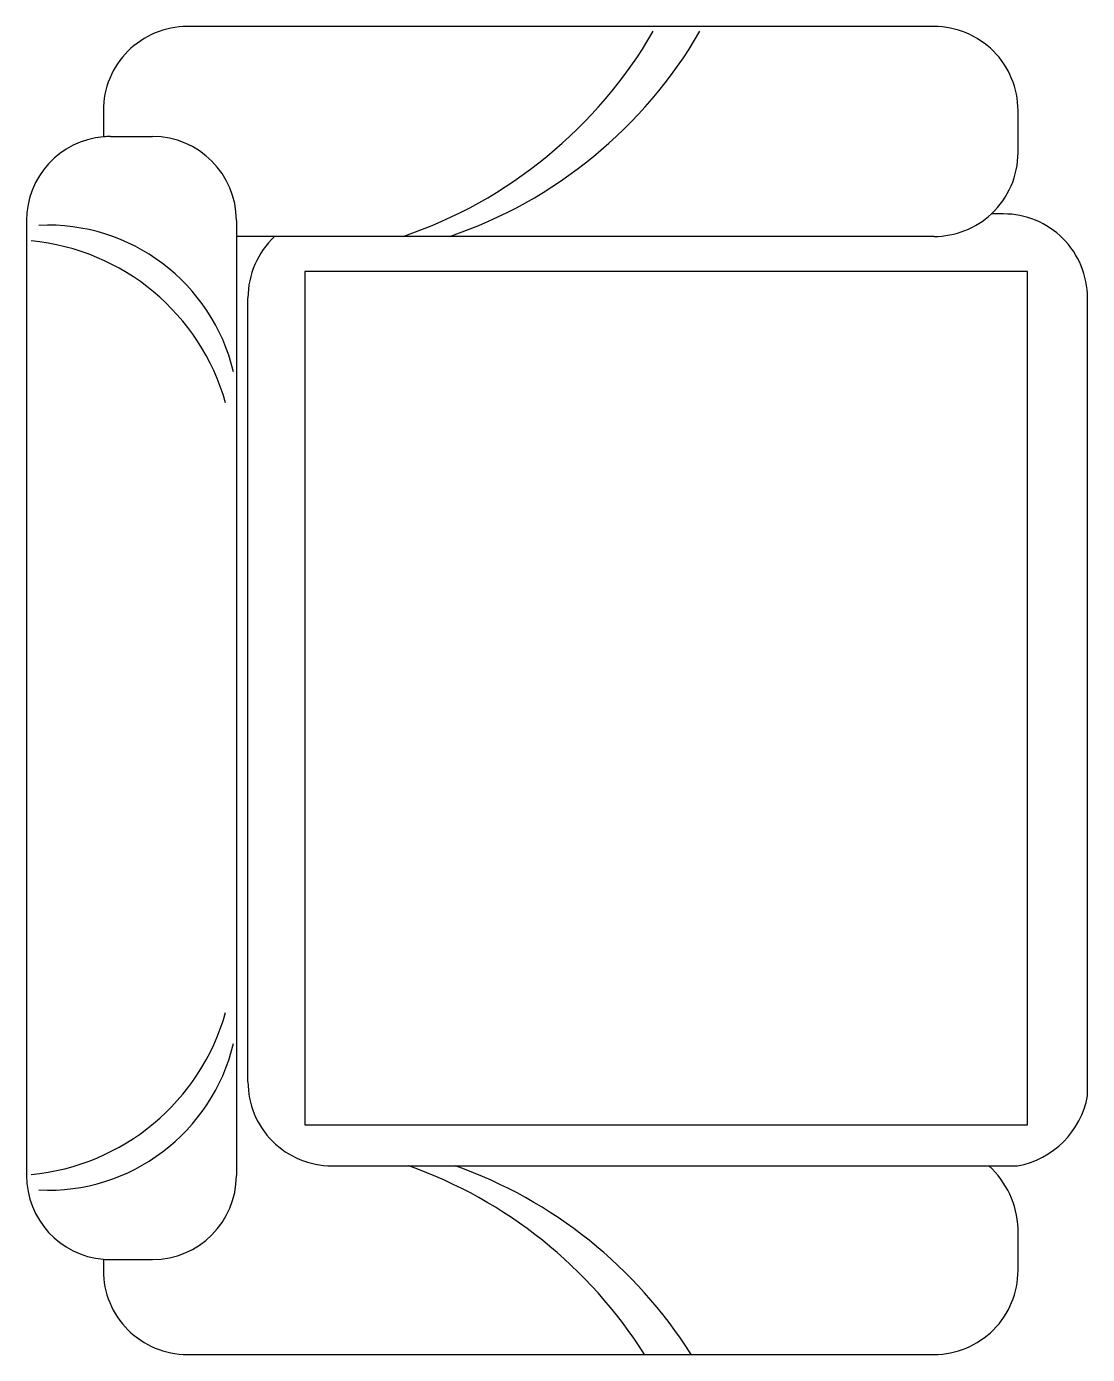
# Model space of a CAD drawing. Extents: x -6243262 to 3079315, y -2914302 to 172723.
# Drawn here: x -2393472 to -2392703, y -706705 to -705742 of the extents above; entities that cross this region are included whole.
import ezdxf

# ---------------------------------------------------------------- set-up
doc = ezdxf.new("R2010")
doc.units = 0
doc.header["$LTSCALE"] = 1000
doc.layers.add('fur', color=253, linetype='Continuous')

# ---------------------------------------------------------------- blocks, each defined once
blk = doc.blocks.new('$plan$00002641')
at = {"layer": 'fur', "color": 0}
for p, q in [((1712.07, -1118.4), (1093.3, -1118.4)), ((1093.3, -1118.4), (1093.3, -1642.84)), ((1712.07, -1642.84), (1712.07, -1118.4)), ((1741.89, -1623.12), (1741.89, -1146.48)), ((1067.89, -1186.28), (1067.89, -1692.36)), ((1093.3, -1642.84), (1712.07, -1642.84)), ((1680.99, -1684.02), (1112.41, -1684.02)), ((1056.29, -1692.36), (1748.97, -1692.36)), ((995.39, -1783.71), (995.39, -1753.26)), ((1809.87, -1783.71), (1809.87, -1753.26))]:
    blk.add_line(p, q, dxfattribs=at)
blk.add_lwpolyline([(995.61, -1788.89, 0.389489), (1056.29, -1844.61), (1748.97, -1844.61, 0.389489), (1809.65, -1788.89), (1817.8, -1788.89, 0.414214), (1878.7, -1727.99), (1878.7, -1186.28, 0.414214), (1817.8, -1125.38), (1787.35, -1125.38, 0.199654), (1741.89, -1146.48), (1741.89, -1125.77, 0.314071), (1691.14, -1075.02), (1112.41, -1075.02, 0.414214), (1051.51, -1135.92), (1051.51, -1144.73, 0.207927), (1006.99, -1125.38), (976.54, -1125.38, 0.414214), (915.64, -1186.28), (915.64, -1727.99, 0.414214), (976.54, -1788.89)], format="xyb", close=True, dxfattribs=at)
for centre, radius, start, end in [((1789.98, -1190.59), 65.26, 137.47278, 137.47278), ((1006.99, -1186.28), 60.9, 0, 43.01614), ((751.13, -1645.63), 334.65, 18.82323, 59.8898), ((2057.2, -1645.63), 334.65, 122.23521, 160.42787), ((751.13, -1679.48), 334.65, 18.82323, 59.8898), ((2057.2, -1679.48), 334.65, 122.23521, 160.42787), ((1680.99, -1623.12), 60.9, 270, 0), ((1112.41, -1623.12), 60.9, 223.01614, 270), ((1056.29, -1753.26), 60.9, 90, 180), ((1197.94, -1829.11), 138.28, 103.37729, 182.69054), ((1621.31, -1829.11), 138.28, 357.30946, 76.62271), ((1748.97, -1753.26), 60.9, 0, 90), ((1232.72, -1856.42), 162.34, 105.8072, 174.63358), ((1586.54, -1856.42), 162.34, 5.36642, 74.1928), ((1056.29, -1783.71), 60.9, 180, 184.87856), ((1748.97, -1783.71), 60.9, 355.12144, 0)]:
    blk.add_arc(centre, radius, start, end, dxfattribs=at)

msp = doc.modelspace()

# ---------------------------------------------------------------- block references
at = {"rotation": 270}
msp.add_blockref('$plan$00002641', (-2391627.78, -704826.46), dxfattribs=at)

doc.saveas('drawing.dxf')
